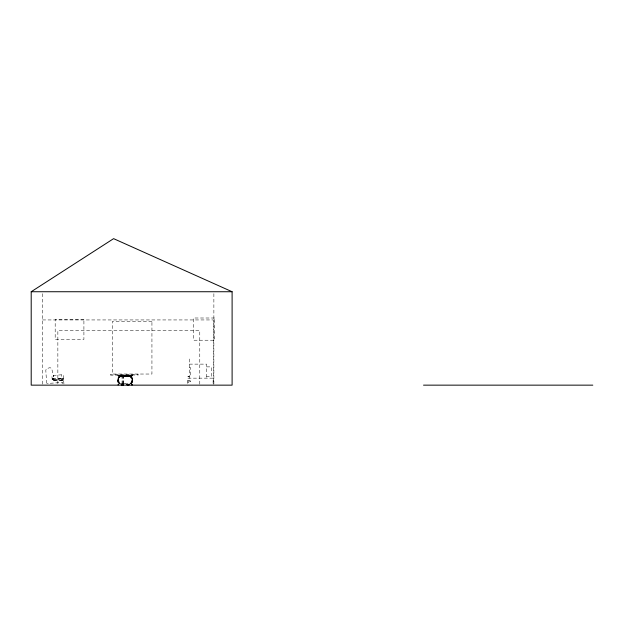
<?xml version="1.0" encoding="UTF-8"?>
<svg xmlns="http://www.w3.org/2000/svg" width="624" height="624" viewBox="0 0 624 624"><rect width="100%" height="100%" fill="white"/><g stroke="black" fill="none" stroke-linecap="round" stroke-linejoin="round"><path stroke-width="0.47" stroke-dasharray="3.12 2.34" d="M53.336 380.718L53.18 379.057A33.751 1.903 86.4 0 0 52.681 379.103L52.736 380.78L63.118 380.094L62.728 378.175M53.251 379.111L53.266 379.025A17.722 0.998 86.4 0 1 53.695 379.127L63.344 378.518L63.445 380.055M132.522 380.164L132.499 380.468A5.054 4.454 -90 0 1 131.945 382.325L131.625 382.871M122.054 383.955L122.054 375.281C118.49 374.712 115.651 380.851 118.786 383.643M122.054 376.256L126.212 375.414M122.054 375.695L122.156 375.586A7.87 6.934 90 0 1 124.246 376.03A9.056 7.979 90 0 0 126.851 376.553A16.661 14.68 90 0 0 131.563 375.718M122.054 383.542L125.432 383.705M123.443 375.812L122.086 375.859L122.694 375.89M123.443 375.406L123.17 383.869M123.443 376.381L119.59 376.03M118.521 375.554L120.182 376.132M62.08 383.698L62.852 382.457L47.611 383.425L48.095 383.713M118.88 377.933L118.201 380.164L118.88 382.387M131.492 382.387L132.077 379.852A5.164 4.547 -90 0 0 131.602 377.949L130.447 376.459L128.185 375.586A7.87 6.934 -90 0 0 126.134 376.038A9.064 7.987 -90 0 1 123.529 376.561A16.669 14.68 -90 0 1 118.817 375.726L118.061 375.484M119.207 377.38L118.856 377.996A5.054 4.454 -90 0 0 118.303 379.852L118.303 380.468A5.054 4.454 -90 0 0 118.856 382.325L119.207 382.941M131.173 382.941L131.531 382.333A5.054 4.454 -90 0 0 132.077 380.468L132.163 379.844A5.054 4.454 -90 0 0 131.531 377.996L131.173 377.38M131.695 382.933C133.185 380.952 132.709 378.035 130.868 376.451L124.948 376.615M117.725 375.281C118.123 376.927 121.524 376.623 123.022 376.865M118.755 377.45L119.129 376.958M119.176 377.45L119.597 376.88M130.783 383.44L131.212 382.871M130.892 383.432L131.602 382.379A5.164 4.547 -90 0 0 132.163 380.476L131.492 377.941M131.734 382.863L130.868 383.869M131.594 383.643C134.464 380.827 132.389 375.055 128.255 375.18M119.551 376.958L120.026 376.451M130.354 383.869L130.829 383.362M130.822 383.791L131.352 383.362M119.465 376.537L120.034 376.178A4.618 4.064 -90 0 1 122.195 375.578M119.933 376.451L120.416 376.093A4.727 4.165 -90 0 1 122.632 375.484L119.933 376.178M119.98 376.537L122.335 375.586M129.706 383.877C133.185 381.911 131.758 375.788 127.686 375.89L128.279 375.89L125.447 376.615M131.758 375.18L127.195 376.147L124.176 375.414M131.937 375.57L130.205 376.124M132.054 375.625L130.806 376.022M130.876 376.42L132.631 375.804L132.514 375.188M126.22 375.406L127.663 375.18M125.432 376.615L122.054 376.787M124.948 383.705L130.432 383.791M130.213 376.124L126.851 376.553M130.79 376.022L127.273 376.459A8.97 7.901 -90 0 1 124.691 375.937A7.925 6.981 -90 0 0 122.632 375.484M119.948 383.791L123.022 383.456M122.171 375.905C118.404 376.389 117.421 381.997 120.682 383.877M130.447 376.186L128.092 375.492L123.529 376.459A16.567 14.602 -90 0 1 118.849 375.625M52.619 379.244L52.603 379.127A17.878 1.006 86.4 0 0 52.221 379.15L52.221 379.727L62.416 379.127L62.486 380.164M63.578 380.047L61.94 380.219L61.526 374.907M52.393 378.823L63.219 378.05L63.484 378.511M62.267 378.635L62.416 379.127M53.258 379.517L63.024 378.901M62.041 380.211L52.291 380.827L51.878 375.515L63.219 374.681L63.944 384.181M130.4 376.529L129.925 376.178A4.618 4.064 -90 0 0 127.772 375.578L123.022 376.553L123.451 376.662M123.022 376.155L123.653 376.116L118.622 375.18M42.588 319.94L213.572 319.94L213.572 384.173M189.368 364.127L206.63 364.127L206.63 378.152M206.63 366.873L211.255 366.873L211.255 376.662L206.63 376.662M189.368 367.458L190.351 367.458L190.351 376.03L189.368 376.03M129.964 376.093A4.719 4.157 -90 0 0 127.756 375.484L128.248 375.508A4.727 4.165 -90 0 1 130.385 376.093L130.915 376.537M128.17 375.484L128.255 375.484A7.925 6.981 -90 0 0 126.11 375.937A8.97 7.901 90 0 1 123.529 376.459M131.812 375.484L131.539 375.632A16.575 14.602 -90 0 1 126.851 376.459L122.125 375.484A4.719 4.157 -90 0 0 119.995 376.093C117.796 377.536 117.039 380.788 118.693 382.933M132.319 375.484L131.984 375.726A16.669 14.68 -90 0 1 127.273 376.561A9.064 7.987 -90 0 1 124.667 376.038A7.87 6.934 90 0 0 122.616 375.586A4.61 4.064 -90 0 0 120.455 376.178M122.616 375.586L127.273 376.561M123.529 376.561L120.167 376.124M187.808 380.835L190.242 380.835L190.242 383.822M187.808 381.061L190.351 381.061L190.351 382.52L187.808 382.52M122.717 375.18L124.16 375.406M123.341 375.18L123.451 383.955M62.135 378.206L62.361 378.612M119.582 376.022L118.326 375.625M124.94 376.615L122.054 375.812M118.022 375.57L118.404 375.718A16.661 14.68 90 0 0 123.107 376.553A9.056 7.979 -90 0 0 125.72 376.03A7.87 6.934 -90 0 1 127.772 375.578M122.335 383.869L122.132 375.476A7.925 6.981 90 0 1 124.27 375.944A8.97 7.901 -90 0 0 126.851 376.459M131.251 376.958L130.346 376.178A4.61 4.064 -90 0 0 128.185 375.586M130.354 376.451L130.829 376.958M119.551 383.362L120.026 383.869M119.488 383.432L119.933 383.869M119.558 383.791L118.435 382.333A5.054 4.454 -90 0 1 117.881 380.468L117.881 379.852A5.054 4.454 -90 0 1 118.435 377.996M119.028 383.362L119.512 383.869M130.783 376.88L131.212 377.45M119.176 382.871L119.597 383.448M118.646 382.863L119.075 383.432M53.57 375.289L53.781 376.756L51.581 368.269L49.904 367.692L46.379 368.675L45.809 370.352L46.636 383.479M131.625 377.45L131.945 377.996A5.054 4.454 -90 0 1 132.499 379.852L132.584 380.476A5.164 4.547 -90 0 1 132.023 382.379M213.876 293.678L213.876 385.148M213.112 383.393L213.112 378.152L187.808 378.152L187.808 383.822M199.781 384.189L199.781 330.525L57.86 330.525L57.86 384.189M189.368 358.979L189.368 378.152L187.957 378.05L187.957 376.28L189.368 376.28L188.269 376.241L188.269 378.089M42.588 293.678L42.588 385.148M132.023 377.941A5.164 4.547 -90 0 1 132.584 379.844M118.427 375.632A16.575 14.602 -90 0 0 123.107 376.459A8.97 7.901 90 0 0 125.689 375.944A7.925 6.981 90 0 1 127.756 375.484M118.217 379.844A5.164 4.547 -90 0 1 118.778 377.941M131.953 375.625A16.567 14.602 -90 0 1 127.273 376.459M118.778 382.379A5.164 4.547 -90 0 1 118.217 380.476M118.365 377.949A5.164 4.547 -90 0 0 117.803 379.844L117.803 380.476A5.164 4.547 -90 0 0 118.365 382.379M110.425 374.595L110.588 375.172L138.341 375.001L138.161 374.462L110.44 374.556M214.523 318.006L193.541 318.006L193.541 340.22L214.523 340.22L214.523 318.006M83.912 319.379L55.185 319.379L55.185 339.417L83.912 339.417L83.912 319.379M151.936 321.259L112.499 321.259L112.499 374.033L151.936 374.033L151.936 321.259M127.366 376.155L126.766 376.155L127.366 376.155"/><path stroke-width="0.94" d="M31.2 291.736L113.607 238.649L232.105 291.736L232.105 385.148L31.2 385.148L31.2 291.736L232.105 291.736M118.607 384.68L117.936 384.836M128.326 384.719L127.772 384.743A7.87 6.934 90 0 1 127.241 384.696M121.064 384.704A4.719 4.157 -90 0 0 122.21 384.836L122.335 384.68M123.341 384.836L123.17 384.688A7.87 6.934 90 0 1 122.616 384.735A4.61 4.064 -90 0 1 122.054 384.719M131.851 384.836L131.539 384.696M132.444 384.836L131.781 384.688M423.524 385.148L592.8 385.148M121.641 384.719L122.195 384.743A7.87 6.934 -90 0 0 122.717 384.696M128.747 384.719A4.61 4.064 -90 0 1 128.185 384.743A7.87 6.934 -90 0 1 127.663 384.688M127.132 384.704A7.925 6.981 -90 0 0 128.17 384.844A4.727 4.165 -90 0 0 129.316 384.712M128.895 384.704A4.719 4.157 -90 0 1 127.756 384.836A7.925 6.981 90 0 1 126.711 384.696M123.669 384.704A7.925 6.981 90 0 1 122.632 384.844A4.727 4.165 -90 0 1 121.485 384.712M123.248 384.696A7.925 6.981 90 0 1 122.21 384.836"/></g></svg>
